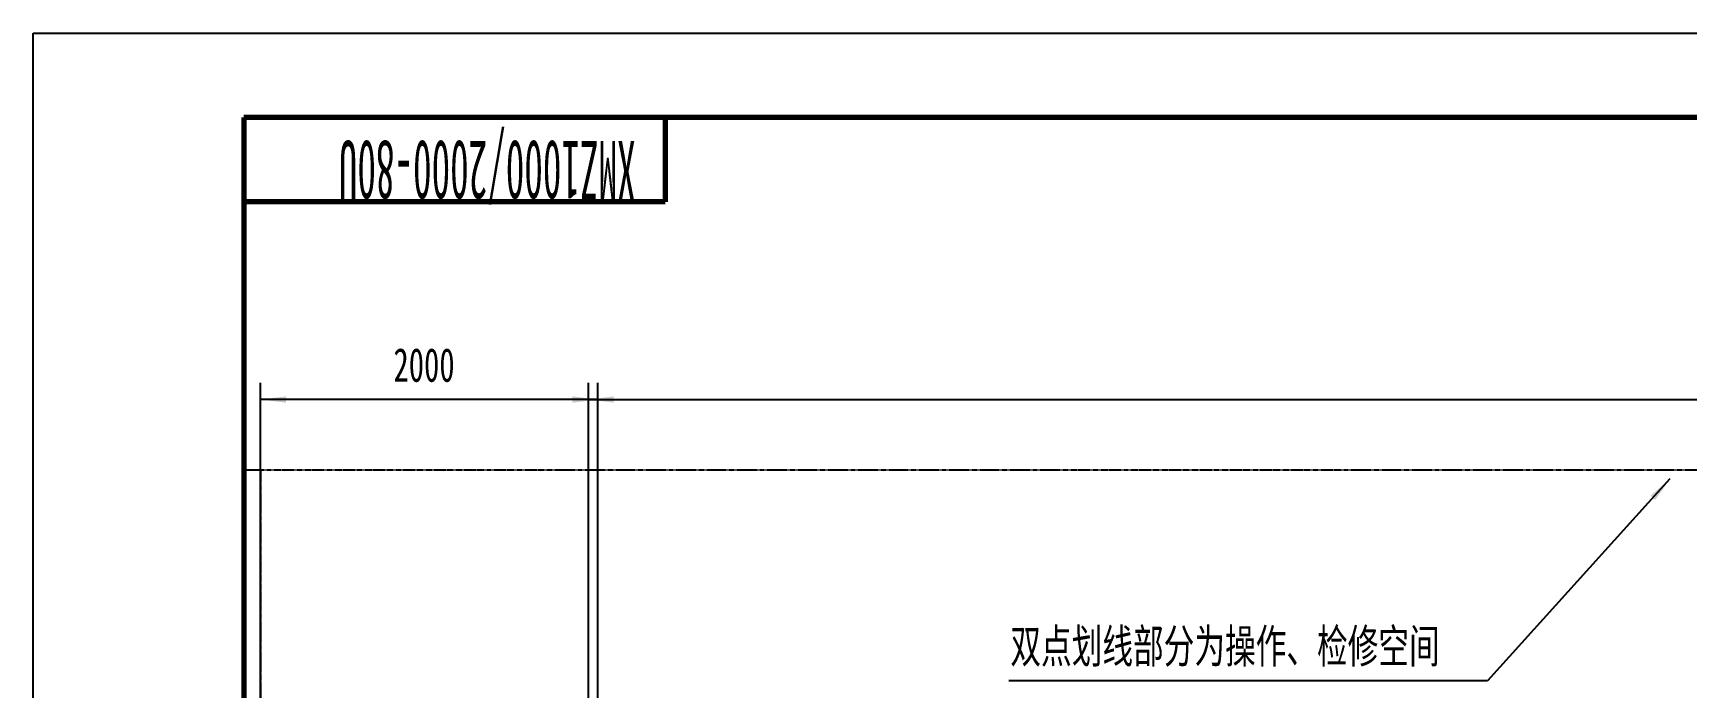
# Model space of a CAD drawing. Header units: millimetres. Extents: x -14850 to 14850, y -10500 to 10500.
# Drawn here: x -14850 to -5037, y 6616 to 10500 of the extents above; entities that cross this region are included whole.
import ezdxf

# ---------------------------------------------------------------- set-up
doc = ezdxf.new("R2010")
doc.units = ezdxf.units.MM
doc.linetypes.add('EB_DASHDOTDOT', pattern=[45, 30, -3, 3, -3, 3, -3])
for name, color, linetype, lineweight in [('CAXA0', 7, 'Continuous', 70), ('CAXA3', 2, 'Continuous', 25), ('CAXA4', 3, 'Continuous', 25)]:
    doc.layers.add(name, color=color, linetype=linetype, lineweight=lineweight)
doc.styles.add('TextStyle1', font='', dxfattribs={"width": 0.462143})
doc.styles.add('标准', font='', dxfattribs={"width": 0.667})
doc.styles.get('TextStyle1').set_extended_font_data('SimSun')
doc.styles.get('标准').set_extended_font_data('SimSun')
doc.dimstyles.new('标准', dxfattribs={"dimscale": 50, "dimtxt": 4, "dimasz": 3, "dimexe": 2, "dimexo": 0, "dimtad": 1, "dimdec": 1, "dimdsep": 46, "dimtxsty": '标准', "dimcen": 0, "dimdle": 4, "dimaunit": 1, "dimazin": 2, "dimtfac": 1, "dimtdec": 3, "dimtmove": 0, "dimatfit": 3, "dimfxl": 0, "dimtolj": 1, "dimtzin": 0, "dimarcsym": 0})

# ---------------------------------------------------------------- blocks, each defined once
blk = doc.blocks.new('*D261')
at = {"layer": 'CAXA4', "linetype": 'Continuous', "lineweight": 25}
for points in [[(-13499.7, 8326.6), (-13349.7, 8345.4), (-13349.7, 8307.9)], [(-11499.7, 8326.6), (-11649.7, 8345.4), (-11649.7, 8307.9)]]:
    blk.add_hatch(color=0, dxfattribs=at).paths.add_polyline_path(points, flags=0)
at = {"layer": 'CAXA4', "color": 0, "linetype": 'Continuous', "lineweight": 25}
for p, q in [((-13499.7, 2108.9), (-13499.7, 8426.6)), ((-11499.7, 4008.9), (-11499.7, 8426.6)), ((-11499.7, 8326.6), (-13499.7, 8326.6))]:
    blk.add_line(p, q, dxfattribs=at)
at = {"layer": 'CAXA4', "color": 0, "linetype": 'Continuous', "lineweight": 25, "insert": (-12711.7, 8631.9), "char_height": 200, "attachment_point": 1, "style": '标准'}
blk.add_mtext('\\fSimSun|b0|i0|p34;2000', dxfattribs=at)
blk = doc.blocks.new('*D271')
at = {"layer": 'CAXA4', "linetype": 'Continuous', "lineweight": 25}
for points in [[(-11554.7, 8326.6), (-11404.7, 8307.9), (-11404.7, 8345.4)], [(3945.3, 8326.6), (3795.3, 8307.9), (3795.3, 8345.4)]]:
    blk.add_hatch(color=0, dxfattribs=at).paths.add_polyline_path(points, flags=0)
at = {"layer": 'CAXA4', "color": 0, "linetype": 'Continuous', "lineweight": 25}
for p, q in [((-11554.7, 4413.9), (-11554.7, 8426.6)), ((3945.3, 4948.9), (3945.3, 8426.6)), ((-11554.7, 8326.6), (3945.3, 8326.6))]:
    blk.add_line(p, q, dxfattribs=at)
at = {"layer": 'CAXA4', "color": 0, "linetype": 'Continuous', "lineweight": 25, "insert": (-4072.2, 8631.9), "char_height": 200, "attachment_point": 1, "style": '标准'}
blk.add_mtext('\\fSimSun|b0|i0|p34;15500', dxfattribs=at)
blk = doc.blocks.new('*D272')
at = {"layer": 'CAXA4', "linetype": 'Continuous', "lineweight": 25}
blk.add_hatch(color=0, dxfattribs=at).paths.add_polyline_path([(-5137.9, 7855.5), (-5252.4, 7756.8), (-5224.6, 7731.7)], flags=0)
at = {"layer": 'CAXA4', "color": 0, "linetype": 'Continuous', "lineweight": 25}
for p, q in [((-5137.9, 7855.5), (-6219.7, 6658.9)), ((-6219.7, 6658.9), (-9061.3, 6658.9))]:
    blk.add_line(p, q, dxfattribs=at)
at = {"layer": 'CAXA4', "color": 0, "linetype": 'Continuous', "lineweight": 25, "insert": (-9051.3, 6964.2), "char_height": 200, "attachment_point": 1, "style": '标准'}
blk.add_mtext('\\fSimSun|b0|i0|p34;双点划线部分为操作、检修空间', dxfattribs=at)
blk = doc.blocks.new('CAXBLOCK263', base_point=(14350, -10000))
at = {"layer": 'CAXA0', "linetype": 'Continuous', "lineweight": 70}
for p, q in [((14350, 10000), (-13600, 10000)), ((-13600, 10000), (-13600, -10000))]:
    blk.add_line(p, q, dxfattribs=at)
at = {"layer": 'CAXA0'}
for p, q in [((-11100, 10000), (-11100, 9500)), ((-11100, 9500), (-13600, 9500))]:
    blk.add_line(p, q, dxfattribs=at)
at = {"layer": 'CAXA3', "linetype": 'Continuous', "lineweight": 25}
for p, q in [((-14850, 10500), (14850, 10500)), ((-14850, -10500), (-14850, 10500))]:
    blk.add_line(p, q, dxfattribs=at)
at = {"layer": 'CAXA0', "linetype": 'Continuous', "lineweight": 25, "insert": (-11275, 9510.3), "char_height": 350, "attachment_point": 1, "rotation": 180, "style": 'TextStyle1'}
blk.add_mtext('\\fSimSun|b0|i0|p34;XMZ1000/2000-80U', dxfattribs=at)

msp = doc.modelspace()

# ---------------------------------------------------------------- linework, layer by layer
at = {"layer": 'CAXA4', "color": 5, "linetype": 'EB_DASHDOTDOT', "lineweight": 25}
for p, q in [((-13600, 7908.92), (5945.26, 7908.92)), ((-13499.74, 7908.92), (-13499.74, 2108.92))]:
    msp.add_line(p, q, dxfattribs=at)

# ---------------------------------------------------------------- block references
at = {"layer": 'CAXA0'}
msp.add_blockref('CAXBLOCK263', (14350, -10000), dxfattribs=at)
at = {"layer": 'CAXA4'}
msp.add_blockref('*D272', (0, 0), dxfattribs=at)

# ---------------------------------------------------------------- dimensions: what is measured, and where the dimension line sits
for base, p1, p2, text, picture, middle in [((-12499.74, 8326.62), (-11499.74, 4008.92), (-13499.74, 2108.92), '\\fSimSun;2000', '*D261', (-12499.74, 8494.87)), ((-3804.74, 8326.62), (-11554.74, 4413.92), (3945.26, 4948.92), '\\fSimSun;15500', '*D271', (-3804.74, 8494.87))]:
    dim = msp.add_linear_dim(base=base, p1=p1, p2=p2, text=text, dimstyle='标准', dxfattribs=at)
    dim.commit()
    dim.dimension.update_dxf_attribs({"geometry": picture, "text_midpoint": middle})

doc.saveas('drawing.dxf')
